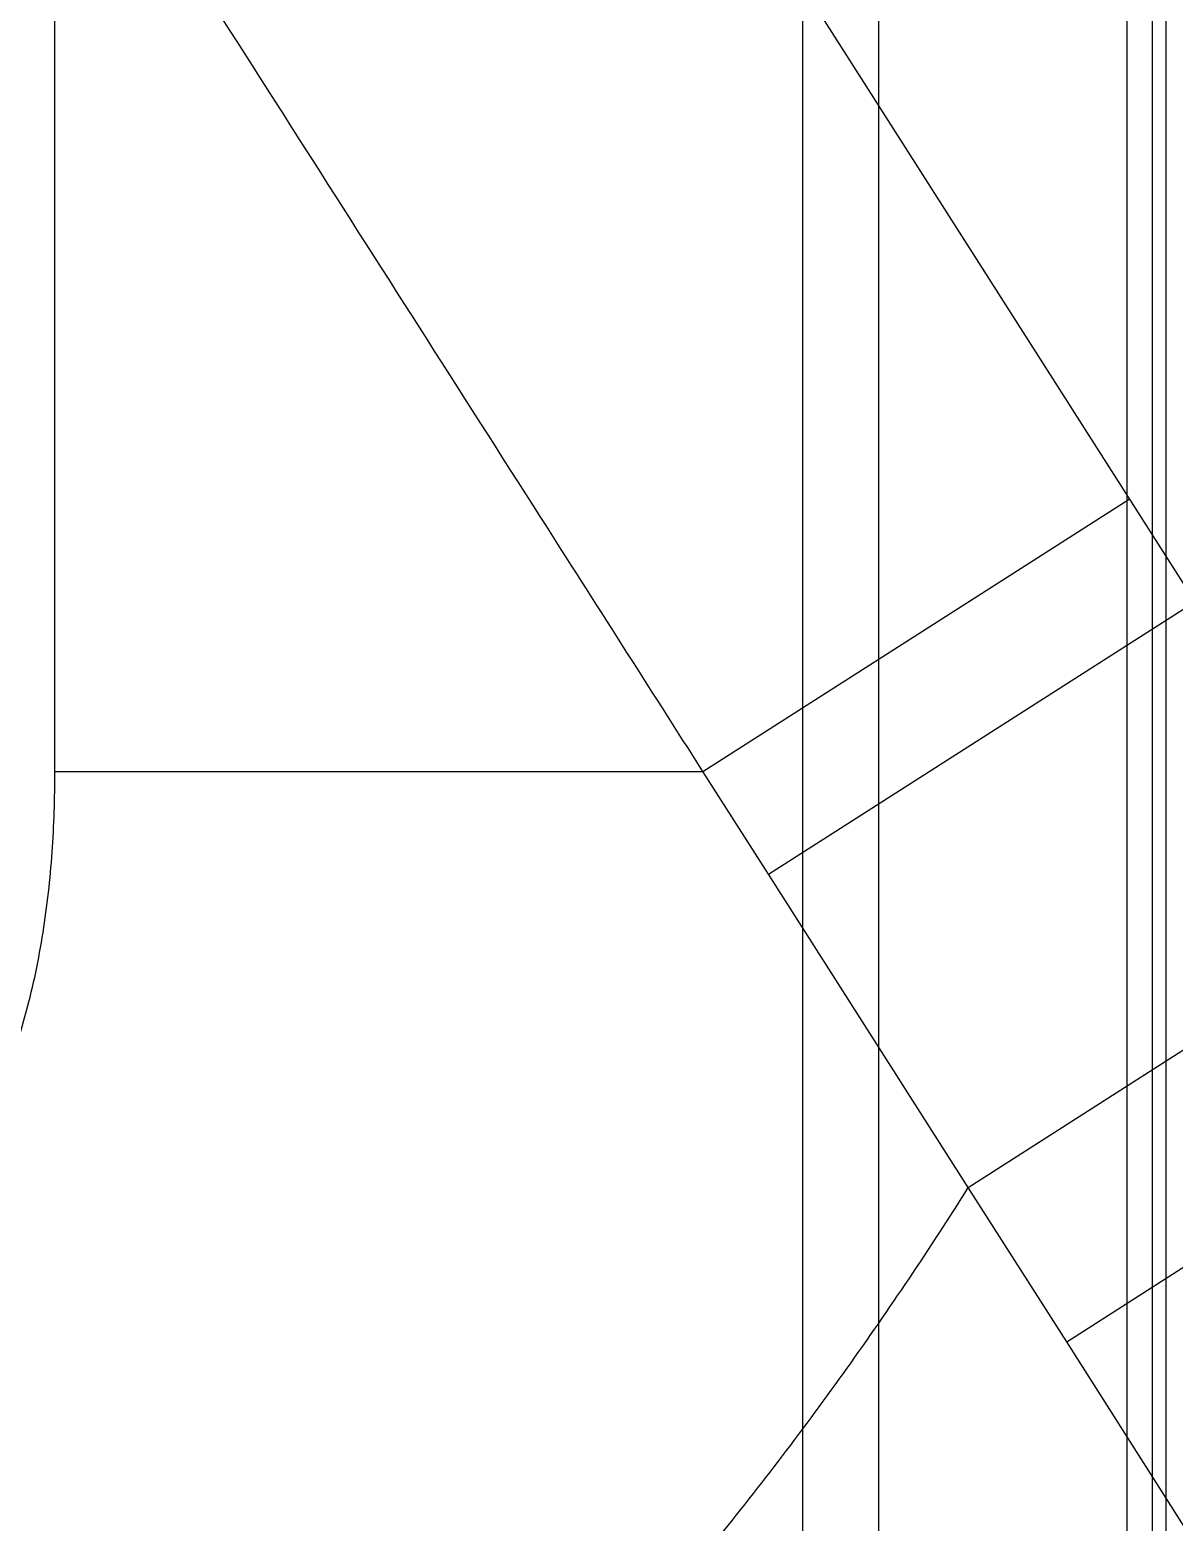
# Model space of a CAD drawing. Header units: millimetres. Extents: x 3299 to 14264, y 1863 to 5555.
# Drawn here: x 12532.14 to 12554.7, y 3490.23 to 3519.65 of the extents above; entities that cross this region are included whole.
import ezdxf

# ---------------------------------------------------------------- set-up
doc = ezdxf.new("R2010")
doc.units = ezdxf.units.MM
doc.layers.add('02___PRT_ALL_AXES', color=7, linetype='Continuous')

# ---------------------------------------------------------------- blocks, each defined once
blk = doc.blocks.new('ryfhgjmb')
at = {"color": 30, "linetype": 'Continuous', "true_color": 0xf26722}
for p, q in [((6005.128, 3342.431), (7001.628, 3342.431)), ((6005.128, 3340.931), (7001.628, 3340.931)), ((6058.086, 3336.031), (6969.27, 3336.031)), ((6058.471, 3335.531), (6968.885, 3335.531))]:
    blk.add_line(p, q, dxfattribs=at)
at = {"layer": '02___PRT_ALL_AXES', "color": 30, "linetype": 'Continuous', "true_color": 0xf26722}
blk.add_line((6968.718, 3335.271), (6027.638, 3335.271), dxfattribs=at)
blk = doc.blocks.new('rsfv')
at = {"rotation": 90}
blk.add_blockref('ryfhgjmb', (14583.058, -2205.714), dxfattribs=at)
blk = doc.blocks.new('1111')
at = {"color": 7, "linetype": 'Continuous'}
for p, q in [((16405.676, 7051.134), (16600.504, 6745.316)), ((16561.538, 6767.861), (16561.538, 6787.885)), ((16574.314, 6767.861), (16582.721, 6773.229)), ((16575.606, 6765.835), (16584.01, 6771.206)), ((16561.538, 6767.861), (16574.314, 6767.861)), ((16575.606, 6765.835), (16574.314, 6767.861)), ((16579.547, 6759.657), (16575.606, 6765.835)), ((16579.547, 6759.657), (16587.941, 6765.036)), ((16581.486, 6756.611), (16589.881, 6761.99)), ((16581.486, 6756.611), (16579.547, 6759.657)), ((16584.948, 6751.175), (16581.486, 6756.611))]:
    blk.add_line(p, q, dxfattribs=at)
for points, knots in [([(16574.314, 6767.861), (16573.25, 6769.529), (16568.99, 6776.203), (16564.732, 6782.878), (16561.538, 6787.885)], [0, 0, 0, 0, 0.249922, 1, 1, 1, 1]), ([(16556.31, 6756.932), (16556.543, 6757.06), (16557, 6757.333), (16557.648, 6757.8), (16558.252, 6758.322), (16558.807, 6758.897), (16559.307, 6759.52), (16559.752, 6760.183), (16560.139, 6760.881), (16560.472, 6761.607), (16560.751, 6762.355), (16560.982, 6763.119), (16561.167, 6763.896), (16561.359, 6764.942), (16561.504, 6766.265), (16561.538, 6767.329), (16561.538, 6767.861)], [0, 0, 0, 0, 0.062499, 0.124997, 0.187494, 0.249991, 0.312489, 0.374988, 0.43749, 0.499992, 0.562497, 0.625002, 0.687509, 0.750016, 0.875003, 1, 1, 1, 1]), ([(16568.761, 6746.349), (16569.276, 6746.846), (16570.291, 6747.855), (16572.257, 6749.935), (16574.126, 6752.105), (16575.892, 6754.357), (16577.166, 6756.086), (16578.386, 6757.851), (16579.166, 6759.051), (16579.547, 6759.657)], [0, 0, 0, 0, 0.125007, 0.250014, 0.499996, 0.625, 0.750002, 0.875002, 1, 1, 1, 1]), ([(16563.816, 6745.163), (16563.503, 6745.653), (16562.877, 6746.633), (16561.936, 6748.102), (16560.996, 6749.572), (16560.214, 6750.798), (16559.59, 6751.78), (16559.123, 6752.517), (16558.655, 6753.254), (16558.188, 6753.991), (16557.721, 6754.728), (16557.096, 6755.709), (16556.626, 6756.444), (16556.31, 6756.932)], [0, 0, 0, 0, 0.124967, 0.249947, 0.374939, 0.49994, 0.562443, 0.624948, 0.687455, 0.749963, 0.812472, 0.874981, 1, 1, 1, 1])]:
    blk.add_open_spline(points, degree=3, knots=knots, dxfattribs=at)
blk = doc.blocks.new('*U162')
blk.add_blockref('1111', (-16308.281, -6888.884))
blk = doc.blocks.new('*U163')
at = {"color": 0, "linetype": 'ByBlock', "lineweight": -2, "transparency": 16777216}
blk.add_blockref('*U162', (2400, 337.5), dxfattribs=at)

msp = doc.modelspace()

# ---------------------------------------------------------------- block references
for name, p in [('*U163', (9879.37292, 3288.5531)), ('rsfv', (1306.74628, -675.91128))]:
    msp.add_blockref(name, p)

doc.saveas('drawing.dxf')
